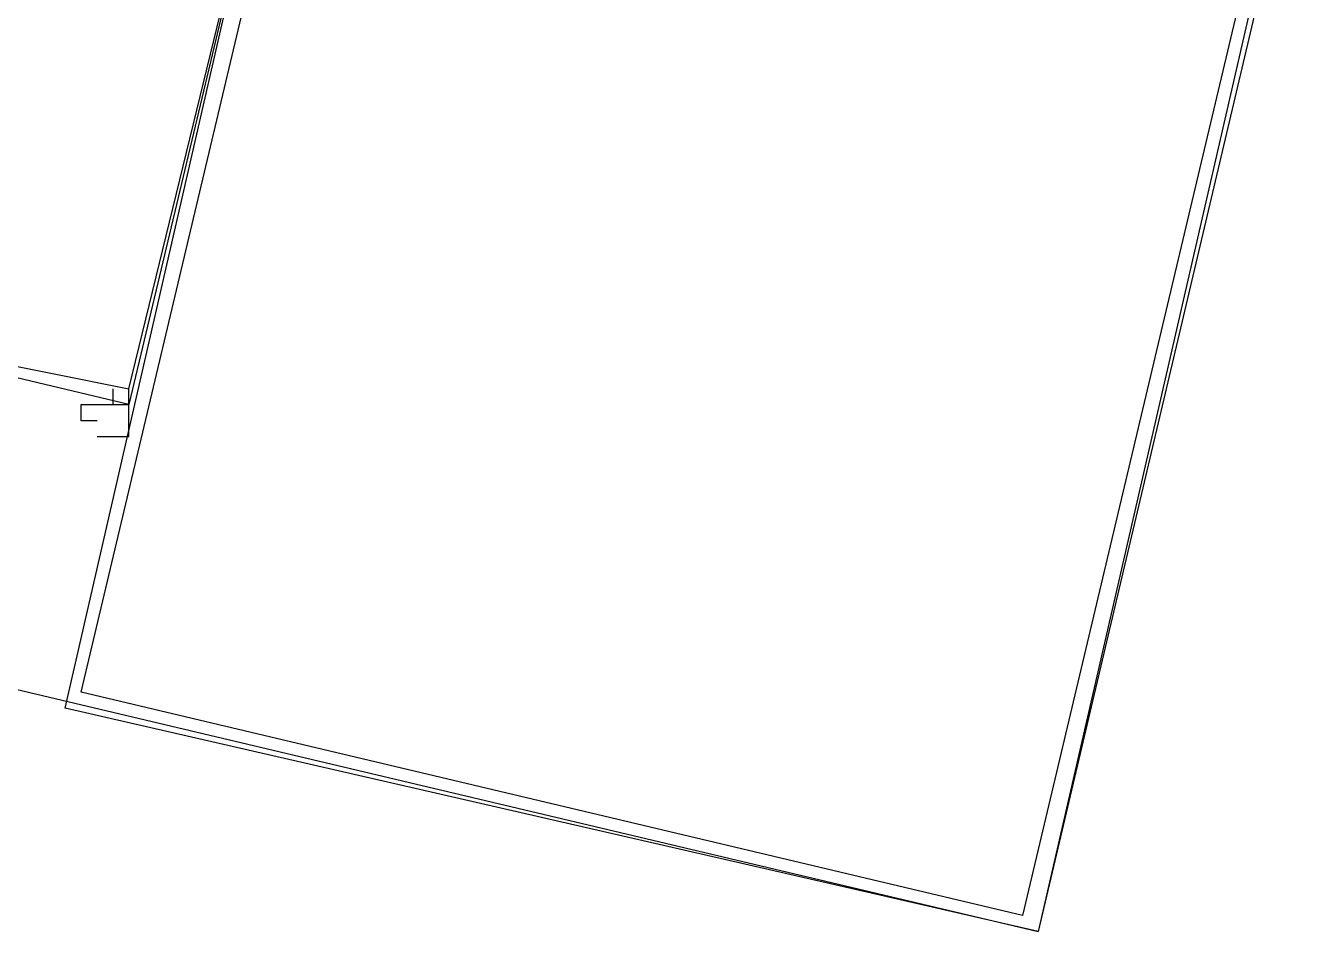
# Model space of a CAD drawing. Header units: feet. Extents: x -84 to 198, y -22 to 181.
# Drawn here: x 104.807 to 105.872, y 25.578 to 26.334 of the extents above; entities that cross this region are included whole.
import ezdxf

# ---------------------------------------------------------------- set-up
doc = ezdxf.new("R2010")
doc.units = ezdxf.units.FT
doc.layers.add('A-LINEA', color=7, linetype='CONTINUOUS')

msp = doc.modelspace()

# ---------------------------------------------------------------- linework, layer by layer
at = {"layer": 'A-LINEA'}
for p, q in [((109.1333, 40.3378), (105.6533, 25.5778)), ((93.8267, 28.3778), (105.6533, 25.5778)), ((104.88, 26.0178), (104.88, 26.0178)), ((104.8667, 25.9911), (104.8667, 25.9911))]:
    msp.add_line(p, q, dxfattribs=at)
for points in [[(105.0267, 26.5778), (104.8933, 26.0178), (104.6133, 26.0844), (104.7467, 26.6444), (105.0267, 26.5778), (104.76, 26.6311), (104.6267, 26.0844), (104.8933, 26.0311), (105.0267, 26.5778)], [(105.0267, 26.5778), (105.84, 26.3911), (105.6533, 25.5778), (104.84, 25.7644), (105.0267, 26.5778)], [(105.04, 26.5644), (105.8267, 26.3778), (105.64, 25.5911), (104.8533, 25.7778), (105.04, 26.5644)], [(104.8667, 26.0044), (104.8533, 26.0044), (104.8533, 26.0044), (104.8533, 26.0178), (104.8533, 26.0178), (104.88, 26.0178), (104.88, 26.0178), (104.88, 26.0178), (104.88, 26.0178), (104.88, 26.0311), (104.88, 26.0311)], [(104.8667, 25.9911), (104.88, 25.9911), (104.88, 25.9911), (104.8933, 25.9911), (104.8933, 25.9911), (104.8933, 25.9911), (104.8933, 26.0178), (104.8933, 26.0178), (104.8933, 26.0178), (104.8933, 26.0178), (104.8933, 26.0178), (104.8933, 26.0178), (104.8933, 26.0178), (104.8933, 26.0311)], [(104.88, 26.0178), (104.88, 26.0178), (104.88, 26.0178), (104.88, 26.0178), (104.8933, 26.0178)]]:
    msp.add_lwpolyline(points, dxfattribs=at)

doc.saveas('drawing.dxf')
